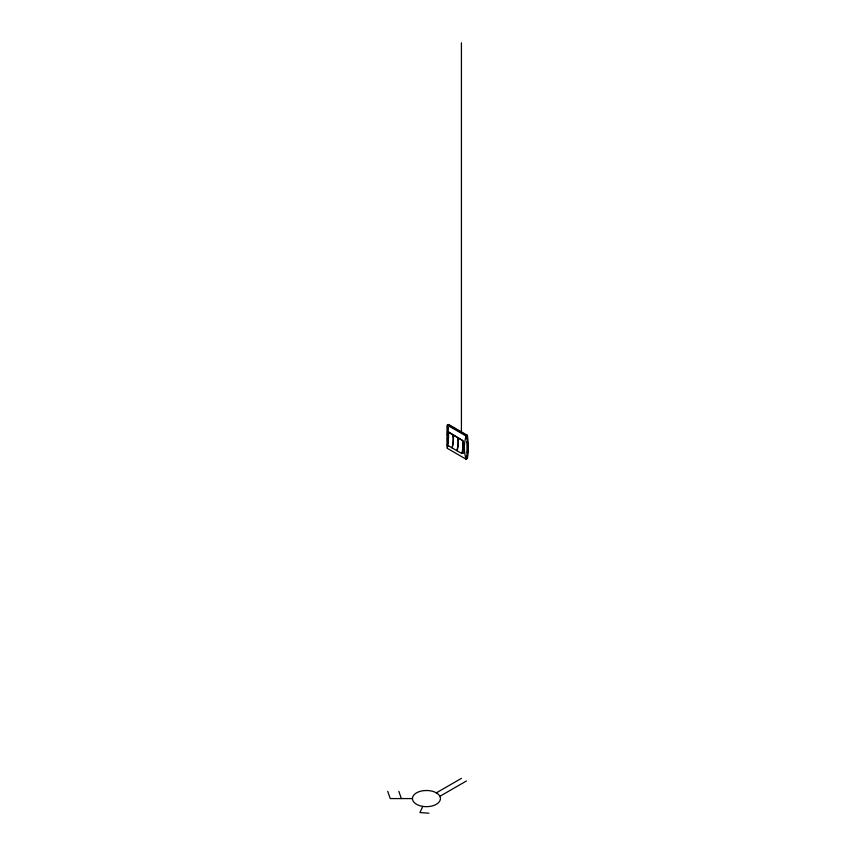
<?xml version="1.0" encoding="UTF-8"?>
<svg xmlns="http://www.w3.org/2000/svg" width="856" height="856" viewBox="0 0 856 856"><rect width="100%" height="100%" fill="white"/><g stroke="black" fill="none" stroke-linecap="round" stroke-linejoin="round"><path stroke-width="1.28" d="M447.324 448.351L447.324 425.175L448.576 424.458L467.387 435.319A81.695 47.166 60 0 1 467.387 458.484L466.135 459.212L447.324 448.351L447.314 437.726M466.959 457.66L467.162 456.355A80.978 46.759 60 0 0 467.376 454.568M422.832 806.32L419.932 812.569L428.867 813.2M467.387 435.319L466.135 436.036L465.589 437.951A58.048 47.401 0.4 0 0 465.589 457.297L466.135 459.212A58.722 47.947 0.4 0 0 466.146 436.036L447.324 425.175L447.324 435.811M436.335 792.849L461.416 778.372M440.059 796.208L466.466 780.961M461.769 453.509A27.852 16.082 -60 0 0 462.647 440.583L457.96 437.876A27.852 16.082 -60 0 1 457.083 450.802L461.769 453.509L463.77 452.546M412.539 798.573L390.24 798.573L387.736 791.329M449.004 425.282L455.734 429.166M457.981 430.461L460.228 431.766M462.465 433.061L465.835 434.998M398.821 791.329L401.336 798.573M466.959 435.651L467.162 437.181A80.978 46.759 60 0 1 467.376 439.214M463.224 453.017L463.182 452.492A81.695 47.166 -60 0 1 463.182 440.861L448.608 431.841L448.565 432.43A81.695 47.166 -60 0 0 448.362 440.294M461.416 42.8L461.416 432.676M466.788 441.664A80.978 46.759 60 0 1 466.788 453.188M448.052 446.19A80.978 46.759 60 0 1 448.052 427.026M448.084 443.504A81.695 47.166 60 0 1 448.084 428.011M426.427 790.484L422.8 790.762A14.006 8.089 0 0 0 415.695 803.773A14.006 8.089 0 0 0 439.128 801.986A14.006 8.089 0 0 0 426.427 790.484M452.845 434.923L448.159 432.216A27.852 16.082 -60 0 1 447.271 445.141L451.957 447.849A27.852 16.082 -60 0 0 452.845 434.923M457.746 437.758L453.059 435.051A27.852 16.082 -60 0 1 452.171 447.966L456.869 450.673A27.852 16.082 -60 0 0 457.746 437.758"/></g></svg>
